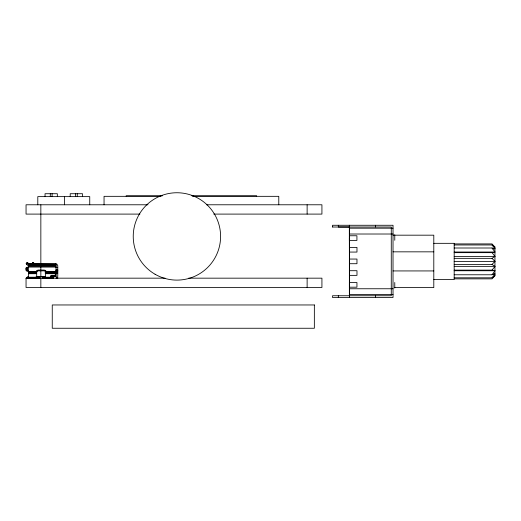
<?xml version="1.0" encoding="UTF-8"?>
<svg xmlns="http://www.w3.org/2000/svg" width="521" height="521" viewBox="0 0 521 521"><rect width="100%" height="100%" fill="white"/><g stroke="black" fill="none" stroke-linecap="round" stroke-linejoin="round"><path stroke-width="0.78" d="M349.428 283.229L349.422 270.705L356.983 270.705L356.983 275.368L349.422 275.368L349.428 273.037M349.363 238.09L349.357 240.422L356.924 240.422L356.924 235.759L349.35 235.759L349.422 263.444M349.389 284.87L349.383 287.195L356.944 287.195L356.944 282.538L349.376 282.538L349.396 297.498M349.435 263.717L349.422 259.054L356.97 259.054L356.97 263.717L349.402 263.717L349.422 259.054M349.415 252.066L349.428 247.41L356.976 247.41L356.976 252.066L349.415 252.066L349.428 247.41M349.37 295.908L349.37 225.274M349.422 259.328L349.422 259.933M349.428 270.979L349.428 271.578M36.678 278.168L36.717 271.688L37.427 270.594L38.43 270.282L43.81 270.282L45.197 270.966L45.561 278.168M349.422 247.683L349.422 248.283M349.428 274.489L349.428 275.095M349.409 282.975L349.428 282.623M349.422 251.194L349.422 251.793M36.678 273.701L28.564 273.701L36.678 273.206L28.564 273.037L36.678 272.646L28.564 272.262L36.678 272.034L36.789 271.428L28.564 271.428L36.704 271.76L36.789 271.428L36.691 271.864L28.564 271.428M36.678 272.034L36.737 271.591M349.415 236.632L349.415 236.033M349.428 286.14L349.428 286.745M28.564 270.868C25.093 272.613 25.093 265.612 28.564 267.358M28.147 270.868C26.968 270.379 26.968 267.846 28.147 267.358M349.415 239.543L349.415 240.148M56.014 274.372C55.187 276.885 49.391 273.225 51.227 278.168M36.691 271.864L28.564 272.262M34.073 263.854L34.347 263.392L32.83 262.512L32.081 263.854L32.862 262.532L32.159 263.854L32.96 262.591L32.302 263.854L33.123 262.682L32.491 263.854L33.331 262.805L32.777 263.854L33.578 262.949L33.403 263.854M32.074 263.854L32.83 262.512L32.048 263.854L33.123 262.682M454.182 274.769L492.039 274.769L494.95 270.744L492.039 270.125L454.182 270.125M454.182 277.804L492.039 277.804L494.95 273.994L493.354 273.994M492.039 270.125L494.95 266.368L492.039 264.421L454.182 264.421M26.05 278.507L27.58 276.71L28.564 276.417M28.147 278.683L28.564 278.168L28.564 263.854L27.444 262.454C24.8 263.066 27.157 265.456 28.564 265.606M454.182 243.913L492.039 243.913L494.95 247.045L494.95 275.726L492.039 278.859L454.182 278.859M492.039 264.421L494.95 261.386L492.039 258.351L454.182 258.351M26.148 263.639L27.515 262.545M26.265 263.782L27.633 262.695M26.415 263.978L27.782 262.884M26.591 264.193L27.958 263.098M26.779 264.434L28.147 263.339M492.039 277.804L494.95 275.726M492.039 258.351L494.95 256.404L492.039 252.652L454.182 252.652M51.937 275.257L51.227 276.123L52.1 275.244M492.039 274.769L494.95 273.994M492.039 252.652L494.95 252.027L492.039 248.003L454.182 248.003M56.014 278.168L57.251 277.654L57.766 276.417L57.766 265.606L56.893 264.088L28.564 263.854M332.522 227.026L391.278 227.026L391.278 295.752L332.522 295.752L332.522 297.498L393.023 297.498L393.023 225.274L332.522 225.274L332.717 227M45.548 271.864L45.451 271.428L45.548 271.864L56.014 271.428L45.451 271.428L45.548 271.864L56.014 272.262L45.561 272.646L56.014 273.037L45.561 273.206L56.014 273.701L45.561 273.701M56.014 272.262L45.561 272.034L45.503 271.604L56.014 271.428M162.65 195.753L126.186 195.753L126.186 196.332M191.819 195.753L256.651 195.753L256.651 196.332M161.028 196.332L104.05 196.332L104.05 204.779M192.633 196.332L278.781 196.332L278.781 204.779M148.01 204.779L26.05 204.779L26.05 214.098L139.888 214.098M206.453 204.779L321.926 204.779L321.926 214.098L213.766 214.098M349.35 228.191L393.023 228.191M349.35 225.274L349.35 234.014L393.023 234.014M393.023 235.179L433.798 235.179L433.798 287.599L394.625 287.599M433.798 243.333L454.182 243.333L454.182 279.445L433.798 279.445M454.182 244.968L492.039 244.968L494.95 247.045M492.553 248.778L494.95 248.778L492.039 244.968M393.023 251.838L433.798 251.838M454.182 252.027L494.95 252.027M454.182 256.404L494.95 256.404M454.182 261.386L494.95 261.386M28.564 263.965L56.014 263.965M28.564 264.284L56.014 264.284M28.564 264.798L56.014 264.798M28.564 265.463L56.014 265.463M28.564 266.238L56.014 266.238M454.182 266.368L494.95 266.368M28.564 267.071L56.014 267.071M26.604 267.403L27.952 267.403M26.421 267.514L27.769 267.514M26.271 267.703L27.62 267.703M56.014 267.651L57.766 267.651M26.148 267.944L27.496 267.944M26.076 268.224L27.424 268.224M26.05 268.53L27.398 268.53M26.05 269.696L27.398 269.696M26.076 270.002L27.424 270.002M56.014 269.989L57.766 269.989M37.649 270.165L44.949 270.165M56.014 270.099L57.766 270.099M26.148 270.282L27.496 270.282M37.649 270.406L44.949 270.406M26.271 270.523L27.62 270.523M56.014 270.419L57.766 270.419M37.649 270.594L44.949 270.594M26.421 270.712L27.769 270.712M36.835 270.712L45.763 270.712M26.604 270.822L27.952 270.822M36.835 270.751L45.763 270.751M454.182 270.744L494.95 270.744M56.014 270.933L57.766 270.933M393.023 270.933L433.798 270.933M56.014 271.597L57.766 271.597M56.014 272.372L57.766 272.372M56.014 273.199L57.766 273.199M50.563 275.954L56.014 275.954M50.563 276.189L56.014 276.189M50.563 276.384L56.014 276.338L56.014 263.854M36.099 276.417L45.587 276.417M52.51 276.417L56.014 276.417M51.227 276.762L52.276 276.762L52.276 277.465M28.564 277.224L36.678 277.224M45.561 277.224L51.227 277.224M56.6 277.465L57.766 277.465L57.766 278.344L56.248 278.344M28.564 277.739L36.678 277.739M45.561 277.739L51.227 277.739M28.564 278.058L36.678 278.058M45.561 278.058L51.227 278.058M165.053 278.168L26.05 278.168L26.05 287.488L321.926 287.488L321.926 278.168L188.602 278.168M349.389 288.758L393.023 288.758M349.389 294.586L393.023 294.586M349.396 227.026L338.337 227L338.337 225.274M492.039 248.003L494.95 248.778M26.779 277.589L27.691 278.318M26.591 277.83L27.502 278.559M349.35 234.014L349.389 236.384M394.775 234.743L394.775 240.272M394.775 282.499L394.775 288.035M375.55 225.274L375.55 227.026M375.55 295.752L375.55 297.498M349.48 288.758L349.48 295.752M349.415 235.179L349.415 241.002M349.415 243.62L349.422 252.646M349.422 258.182L349.428 279.145M349.428 281.77L349.428 287.599M338.344 295.752L338.344 297.498M307.13 204.779L307.13 214.098M307.13 278.168L307.13 287.488M89.742 204.779L89.742 196.625L37.799 196.625L37.799 204.779M82.494 196.625L82.494 193.714L70.205 193.714L70.205 196.625M77.251 193.714L77.251 196.625M75.447 193.714L75.447 196.625M64.591 196.625L64.591 204.779M57.336 196.625L57.336 193.714L45.047 193.714L45.047 196.625M53.676 276.417L53.676 278.168M53.376 276.417L53.376 278.168M53.096 276.417L53.096 278.168M52.849 276.417L52.849 278.168M52.667 276.417L52.667 278.168M52.549 276.417L52.549 278.168M52.093 193.714L52.093 196.625M50.29 193.714L50.29 196.625M45.444 276.417L45.529 278.168M45.301 276.417L45.301 278.168M45.119 276.417L45.119 278.168M44.91 276.417L44.91 278.168M44.682 276.417L44.682 278.168M44.624 276.417L44.624 278.168M44.396 276.417L44.396 278.168M44.187 276.417L44.187 278.168M44.005 276.417L44.005 278.168M43.868 276.417L43.868 278.168M43.705 276.417L43.777 278.168M43.595 276.417L43.595 278.168M43.406 276.417L43.406 278.168M43.165 276.417L43.165 278.168M42.885 276.417L42.885 278.168M42.579 276.417L42.579 278.168M40.846 204.779L40.846 287.488M39.661 276.417L39.661 278.168M39.355 276.417L39.355 278.168M39.075 276.417L39.075 278.168M38.834 276.417L38.834 278.168M38.645 276.417L38.645 278.168M38.372 276.417L38.372 278.168M38.235 276.417L38.235 278.168M38.053 276.417L38.053 278.168M37.844 276.417L37.844 278.168M37.558 276.417L37.616 278.168M37.33 276.417L37.33 278.168M37.121 276.417L37.121 278.168M36.939 276.417L36.939 278.168M36.796 276.417L36.796 278.168M349.435 270.705L349.448 275.368L349.415 270.705M314.352 304.961L52.256 304.961L52.256 328.256L314.352 328.256L314.352 304.961M38.528 278.168L38.528 276.417L38.489 278.168M155.076 274.254A43.679 43.679 0 0 0 220.598 236.43A43.679 43.679 0 0 0 155.076 198.599A43.679 43.679 0 0 0 155.076 274.254"/></g></svg>
